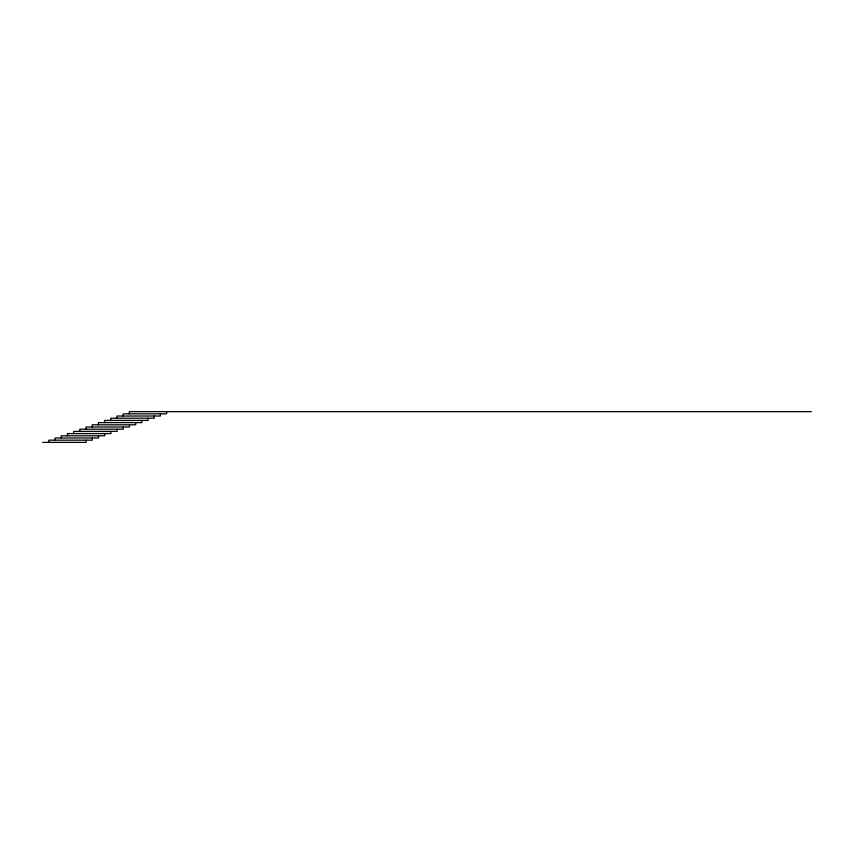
<?xml version="1.0" encoding="UTF-8"?>
<svg xmlns="http://www.w3.org/2000/svg" width="854" height="854" viewBox="0 0 854 854"><rect width="100%" height="100%" fill="white"/><g stroke="black" fill="none" stroke-linecap="round" stroke-linejoin="round"><path stroke-width="1.28" d="M811.3 411.628L129.36 411.628L129.36 413.827M42.7 442.372L86.158 442.372L86.158 440.173M166.626 411.628L166.626 413.827L123.168 413.827L123.168 416.026M160.435 413.827L160.435 416.026L116.977 416.026L116.977 418.214M154.243 416.026L154.243 418.214L110.785 418.214L110.785 420.414M148.052 418.214L148.052 420.414L104.604 420.414L104.604 422.613M141.86 420.414L141.86 422.613L98.413 422.613L98.413 424.801M135.669 422.613L135.669 424.801L92.221 424.801L92.221 427M129.488 424.801L129.488 427L86.03 427L86.03 429.199M123.296 427L123.296 429.199L79.838 429.199L79.838 431.387M117.105 429.199L117.105 431.387L73.647 431.387L73.647 433.586M110.913 431.387L110.913 433.586L67.455 433.586L67.455 435.786M104.722 433.586L104.722 435.786L61.274 435.786L61.274 437.974M98.53 435.786L98.53 437.974L55.083 437.974L55.083 440.173M92.339 437.974L92.339 440.173L48.891 440.173L48.891 442.372"/></g></svg>
